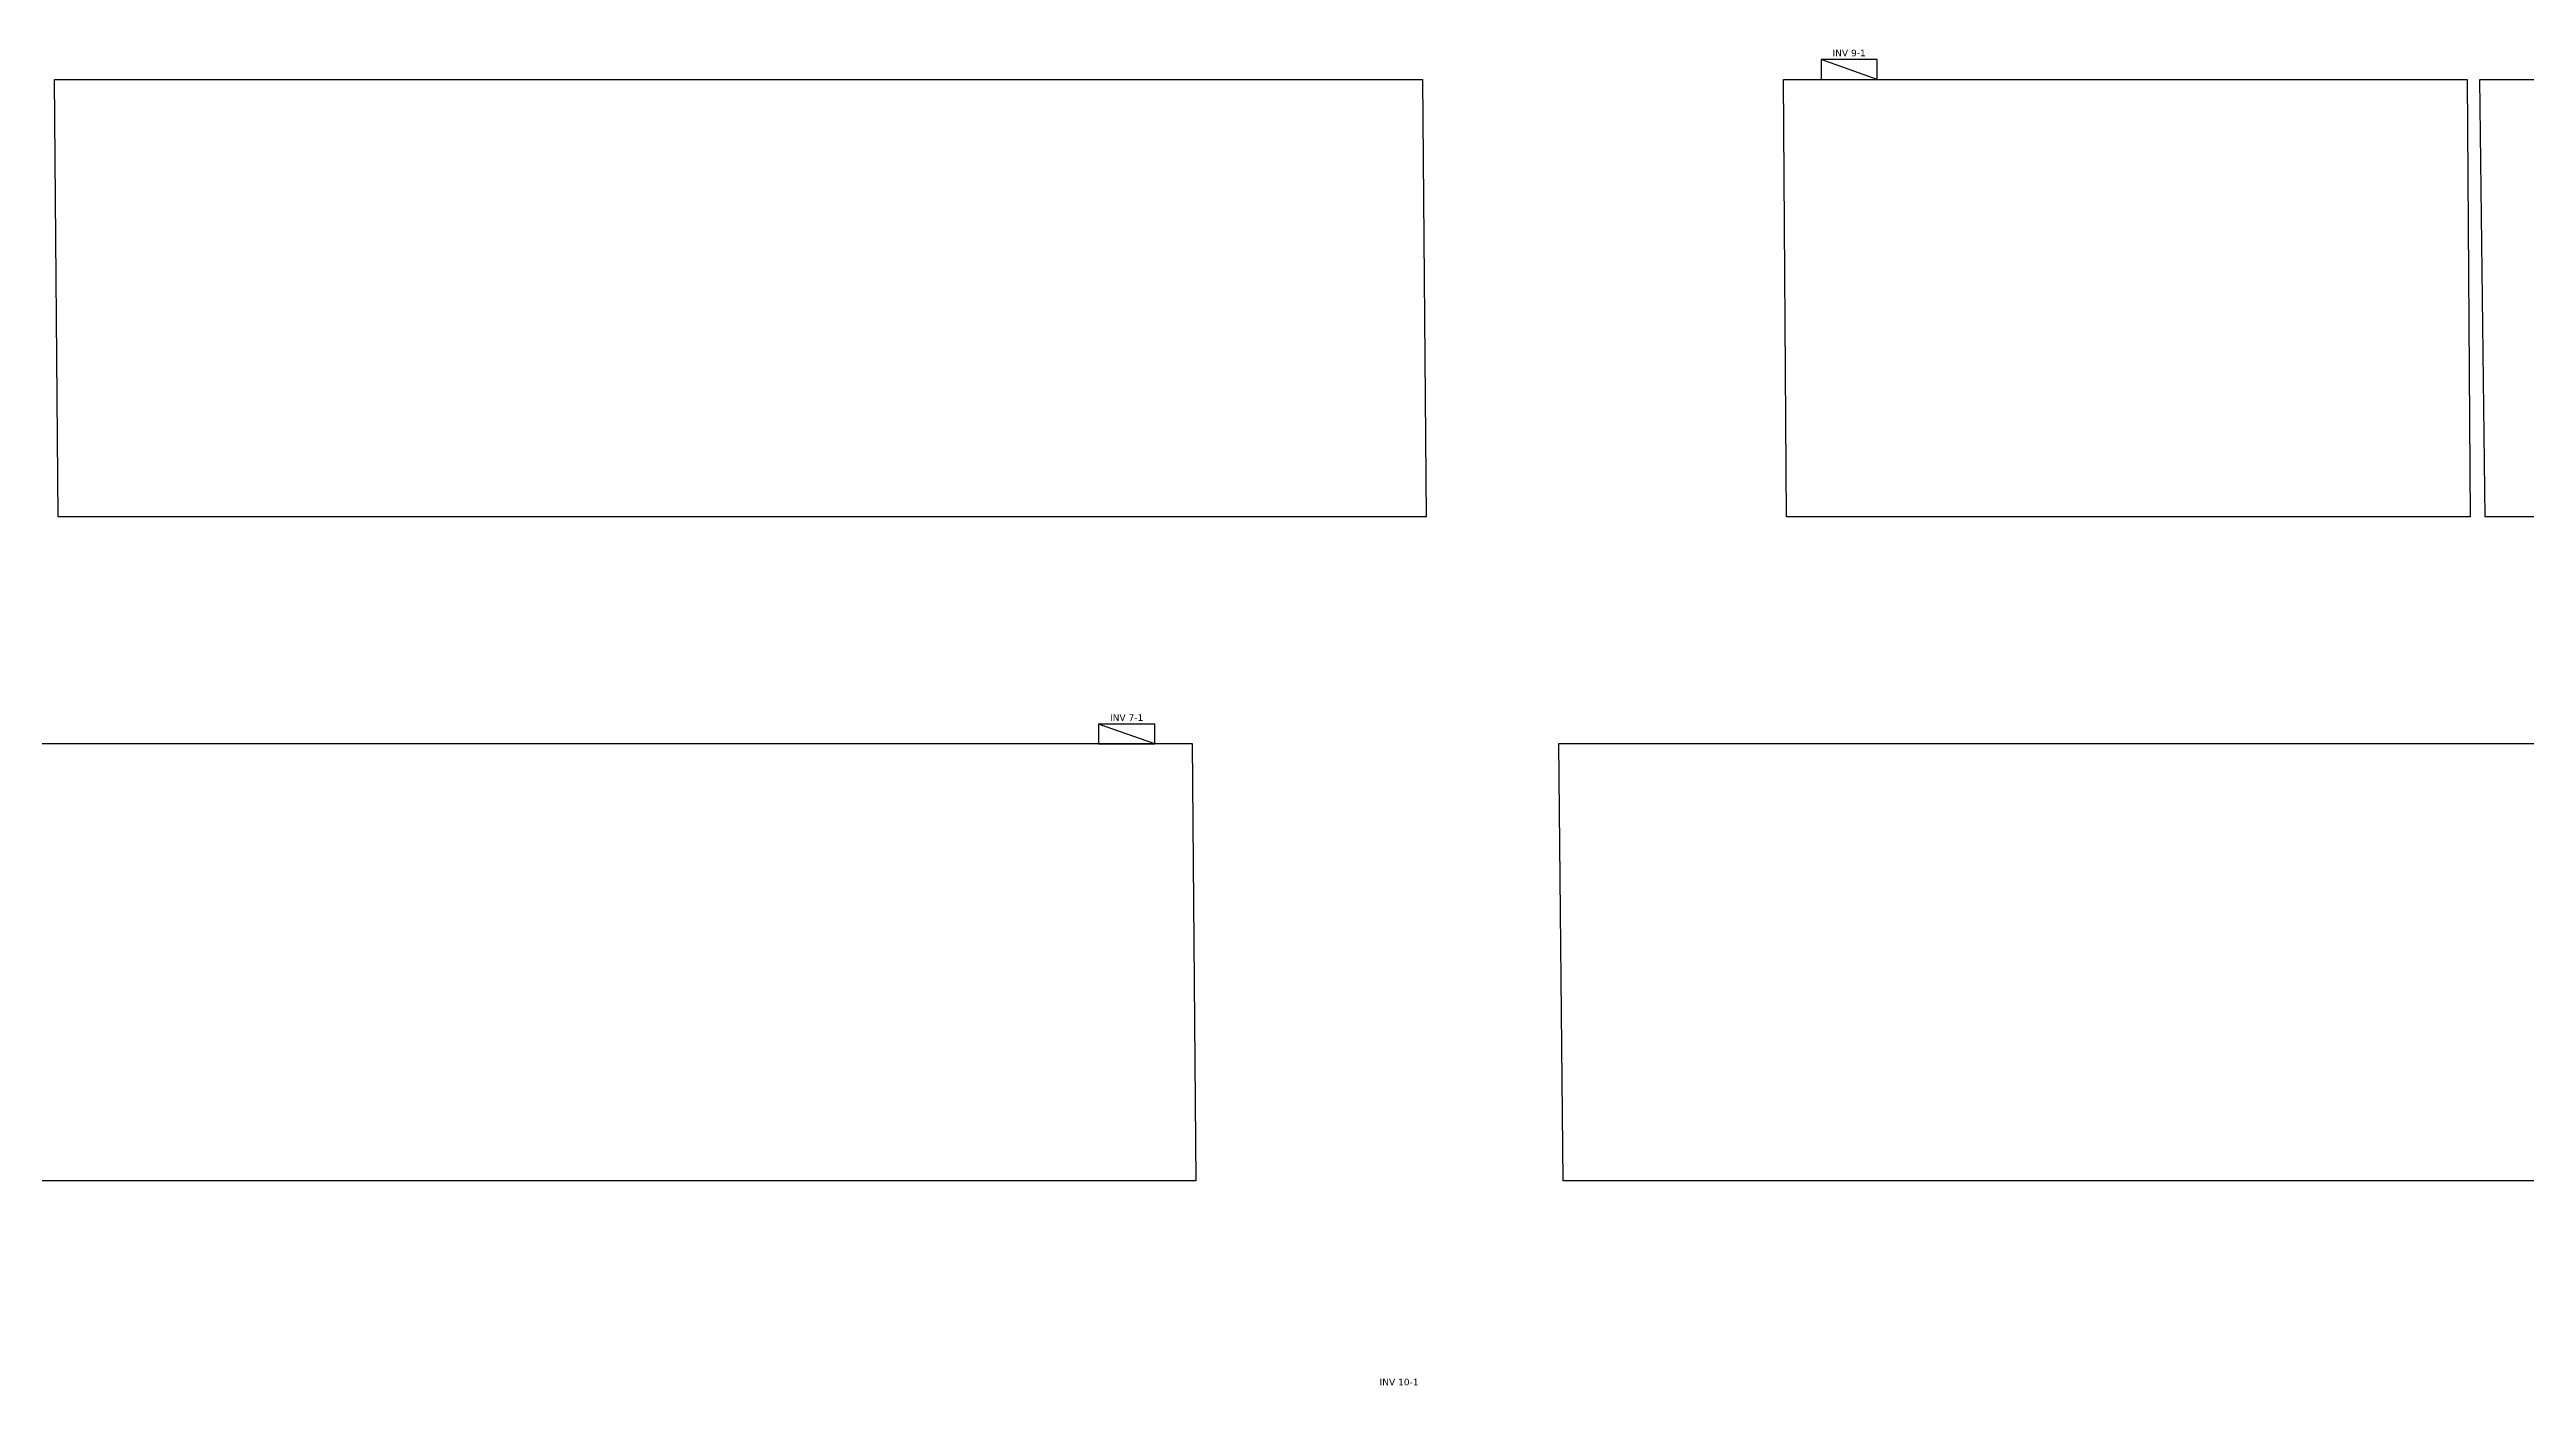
# Model space of a CAD drawing. Header units: metres. Extents: x 1351658 to 1352063, y 7182158 to 7182531.
# Drawn here: x 1351832.97 to 1351870.46, y 7182349.52 to 7182369.74 of the extents above; entities that cross this region are included whole.
import ezdxf

# ---------------------------------------------------------------- set-up
doc = ezdxf.new("R2010")
doc.units = ezdxf.units.M
for name, color, linetype in [('PVcase Device Numbering', 7, 'Continuous'), ('PVcase Inverters', 7, 'Continuous'), ('PVcase PV Modules (full frames)', 142, 'Continuous'), ('PVcase PV Modules (optimised)', 142, 'Continuous')]:
    doc.layers.add(name, color=color, linetype=linetype)
doc.styles.add('UBS-Style de texte', font='verdana.ttf')

# ---------------------------------------------------------------- blocks, each defined once
blk = doc.blocks.new('3P9@15DEG F FX ID1 PVBlock')
at = {"layer": 'PVcase PV Modules (optimised)', "color": 0, "linetype": 'ByBlock', "transparency": 33554687}
blk.add_polyline3d([(0, 0, 1.774), (10.35, 0, 1.774), (10.35, -6.62, 0), (0, -6.62, 0)], close=True, dxfattribs=at)
blk = doc.blocks.new('3P18@15DEG F FX ID1 PVBlock')
at = {"layer": 'PVcase PV Modules (optimised)', "color": 0, "linetype": 'ByBlock', "transparency": 33554687}
blk.add_polyline3d([(0, 0, 1.774), (20.718, 0, 1.774), (20.718, -6.62, 0), (0, -6.62, 0)], close=True, dxfattribs=at)
blk = doc.blocks.new('3P18@15DEG F FX ID2 PVBlock')
at = {"layer": 'PVcase PV Modules (optimised)', "color": 0, "linetype": 'ByBlock', "transparency": 33554687}
blk.add_polyline3d([(0, 0, 1.774), (20.718, 0, 1.774), (20.718, -6.62, 0), (0, -6.62, 0)], close=True, dxfattribs=at)
blk = doc.blocks.new('PVcase Inverter (1st tier)')
at = {"layer": 'PVcase Inverters', "color": 0, "transparency": 33554687}
blk.add_lwpolyline([(0, 0), (850, 0), (850, 300), (0, 300)], close=True, dxfattribs=at)
blk.add_lwpolyline([(850, 0), (0, 300)], dxfattribs=at)

msp = doc.modelspace()

# ---------------------------------------------------------------- block references
at = {"layer": 'PVcase Inverters', "linetype": 'ByBlock', "transparency": 33554687, "xscale": 0.001, "yscale": 0.001, "zscale": 0.001}
for p in [(1351859.785, 7182369.292, -0.443), (1351848.85, 7182359.232, 42.525)]:
    msp.add_blockref('PVcase Inverter (1st tier)', p, dxfattribs=at)
at = {"layer": 'PVcase PV Modules (full frames)', "color": 144, "linetype": 'ByBlock', "true_color": 0x007ca5, "transparency": 33554687, "extrusion": (-0.031516, 0, 0.999503), "rotation": 90}
msp.add_blockref('3P18@15DEG F FX ID2 PVBlock', (-7182369.292, 1351162.864, -42563.488), dxfattribs=at)
at = {"layer": 'PVcase PV Modules (full frames)', "color": 156, "linetype": 'ByBlock', "true_color": 0x004080, "transparency": 33554687, "extrusion": (-0.024558, 0, 0.999698), "rotation": 90}
msp.add_blockref('3P9@15DEG F FX ID1 PVBlock', (-7182369.292, 1351452.553, -33158.146), dxfattribs=at)
at = {"layer": 'PVcase PV Modules (full frames)', "color": 144, "linetype": 'ByBlock', "true_color": 0x007ca5, "transparency": 33554687, "extrusion": (-0.045181, 0, 0.998979), "rotation": 90}
msp.add_blockref('3P18@15DEG F FX ID1 PVBlock', (-7182369.292, 1350491.191, -61037.649), dxfattribs=at)
at = {"layer": 'PVcase PV Modules (full frames)', "color": 144, "linetype": 'ByBlock', "true_color": 0x007ca5, "transparency": 33554687, "extrusion": (-0.030503, 0, 0.999535), "rotation": 90}
msp.add_blockref('3P18@15DEG F FX ID2 PVBlock', (-7182359.241, 1351201.795, -41194.831), dxfattribs=at)
at = {"layer": 'PVcase PV Modules (full frames)', "color": 144, "linetype": 'ByBlock', "true_color": 0x007ca5, "transparency": 33554687, "extrusion": (-0.036823, 0, 0.999322), "rotation": 90}
msp.add_blockref('3P18@15DEG F FX ID1 PVBlock', (-7182359.241, 1350940.561, -49738.533), dxfattribs=at)

# ---------------------------------------------------------------- texts
at = {"layer": 'PVcase Device Numbering', "transparency": 33554687, "char_height": 0.1, "attachment_point": 5, "style": 'UBS-Style de texte'}
for s, insert in [('INV 9-1', (1351860.21, 7182369.692, -0.443)), ('INV 7-1', (1351849.275, 7182359.632, 42.525)), ('INV 10-1', (1351853.398, 7182349.572, 42.284))]:
    msp.add_mtext(s, dxfattribs=dict(at, insert=insert))

doc.saveas('drawing.dxf')
